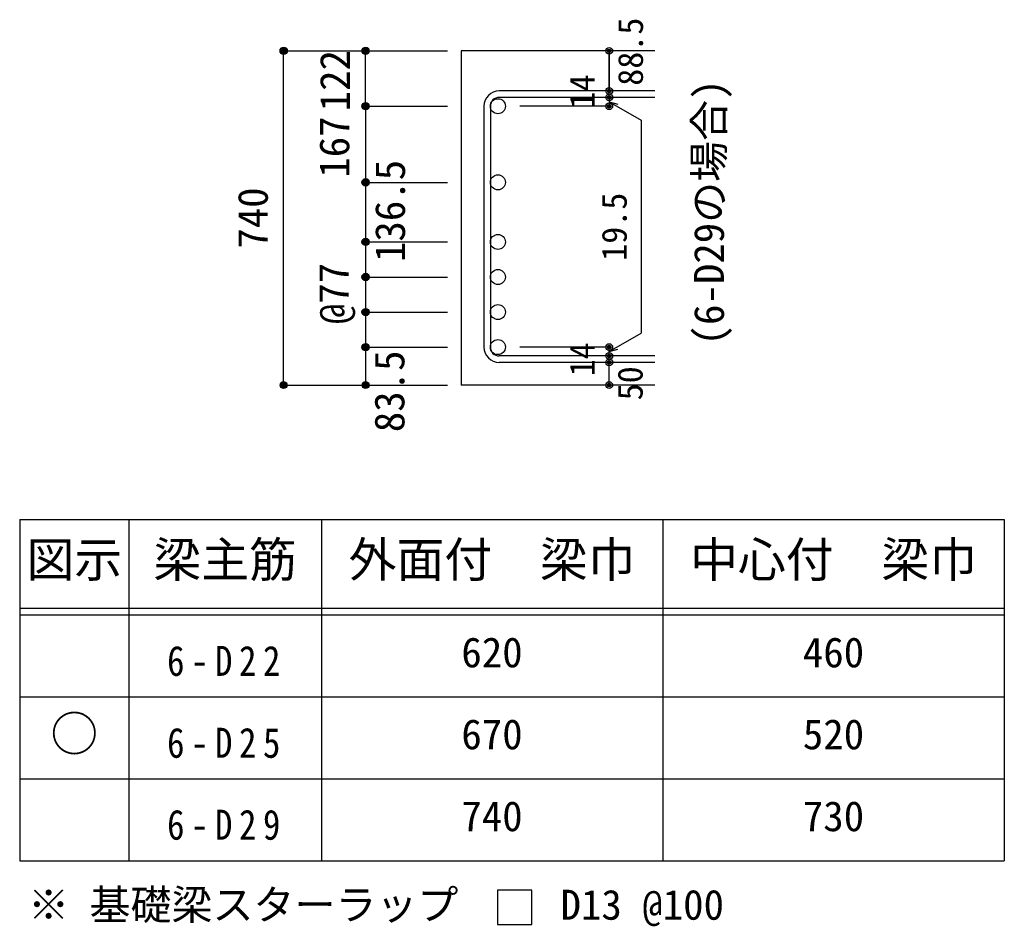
# Model space of a CAD drawing. Units: millimetres at full size, sheet at 1:30, with parts at other scales. Extents: x -5973 to 5954, y -4195 to 4201.
# Drawn here: x 1448 to 3610, y 219 to 2211 of the extents above; entities that cross this region are included whole.
import ezdxf
from ezdxf.enums import TextEntityAlignment as Align

# ---------------------------------------------------------------- set-up
doc = ezdxf.new("R2010")
doc.units = ezdxf.units.MM
doc.header["$LTSCALE"] = 30
doc.header["$PDMODE"] = 32
doc.header["$PDSIZE"] = 15
for name, color, linetype in [('0-1_躯体線', 2, 'Continuous'), ('0-5_基礎梁筋', 7, 'Continuous'), ('0-6_スタラップ筋', 7, 'Continuous'), ('0-7_文字', 4, 'Continuous'), ('0-D_寸法', 4, 'Continuous'), ('6-7_文字', 7, 'Continuous'), ('6-E_枠', 7, 'Continuous')]:
    doc.layers.add(name, color=color, linetype=linetype)
doc.styles.add('ＭＳ ゴシック', font='')
doc.styles.get('ＭＳ ゴシック').set_extended_font_data('MS Gothic')

msp = doc.modelspace()

# ---------------------------------------------------------------- linework, layer by layer
at = {"layer": '0-1_躯体線'}
for p, q in [((2842.44, 2142.25), (2417.44, 2142.25)), ((2417.44, 2142.25), (2417.44, 1407.75)), ((2842.44, 1407.75), (2417.44, 1407.75))]:
    msp.add_line(p, q, dxfattribs=at)
at = {"layer": '0-5_基礎梁筋', "color": 3}
for centre in [(2497.94, 2020.55), (2497.94, 1853.25), (2497.94, 1722.25), (2497.94, 1645.25), (2497.94, 1568.25), (2497.94, 1491.25)]:
    msp.add_circle(centre, 16.5, dxfattribs=at)
at = {"layer": '0-5_基礎梁筋'}
for p in [(2027.44, 2142.25), (2027.44, 1407.75)]:
    msp.add_point(p, dxfattribs=at)
at = {"layer": '0-6_スタラップ筋'}
for p, q in [((2842.44, 2054.05), (2500.94, 2054.05)), ((2842.44, 2040.05), (2500.94, 2040.05)), ((2467.44, 2020.55), (2467.44, 1491.25)), ((2481.44, 2020.55), (2481.44, 1491.25)), ((2842.44, 1471.75), (2500.94, 1471.75)), ((2842.44, 1457.75), (2500.94, 1457.75))]:
    msp.add_line(p, q, dxfattribs=at)
for centre, radius, start, end in [((2500.94, 2020.55), 33.5, 90, 180), ((2500.94, 2020.55), 19.5, 90, 180), ((2500.94, 1491.25), 33.5, 180, 270), ((2500.94, 1491.25), 19.5, 180, 270)]:
    msp.add_arc(centre, radius, start, end, dxfattribs=at)
at = {"layer": '0-D_寸法'}
for p, q in [((2027.44, 2142.25), (2207.44, 2142.25)), ((2027.44, 2142.25), (2207.44, 2142.25)), ((2027.44, 1407.75), (2027.44, 2142.25)), ((2207.44, 2142.25), (2387.44, 2142.25)), ((2207.44, 2142.25), (2387.44, 2142.25)), ((2207.44, 2020.55), (2207.44, 2142.25)), ((2742.44, 2040.05), (2742.44, 2054.05)), ((2742.44, 2040.05), (2742.44, 2020.55)), ((2207.44, 2020.55), (2387.44, 2020.55)), ((2207.44, 2020.55), (2207.44, 1941.28)), ((2742.44, 2020.55), (2546.35, 2020.55)), ((2742.44, 2030.3), (2761.76, 2025.12)), ((2742.44, 2030.3), (2812.5, 1989.85)), ((2812.5, 1989.85), (2812.5, 1521.95)), ((2207.44, 1941.28), (2207.44, 1855.75)), ((2207.44, 1855.75), (2207.44, 1491.25)), ((2207.44, 1853.25), (2387.44, 1853.25)), ((2207.44, 1853.25), (2387.44, 1853.25)), ((2207.44, 1722.25), (2387.44, 1722.25)), ((2207.44, 1645.25), (2387.44, 1645.25)), ((2207.44, 1568.25), (2387.44, 1568.25)), ((2742.44, 1481.5), (2812.5, 1521.95)), ((2207.44, 1491.25), (2387.44, 1491.25)), ((2207.44, 1491.25), (2207.44, 1407.75)), ((2742.44, 1491.25), (2546.35, 1491.25)), ((2742.44, 1471.75), (2742.44, 1491.25)), ((2742.44, 1481.5), (2761.76, 1486.67)), ((2742.44, 1457.75), (2742.44, 1471.75)), ((2742.44, 1407.75), (2742.44, 1457.75)), ((2027.44, 1407.75), (2207.44, 1407.75)), ((2207.44, 1407.75), (2387.44, 1407.75))]:
    msp.add_line(p, q, dxfattribs=at)
msp.add_lwpolyline([(2742.44, 2142.25), (2742.44, 2054.05), (2742.44, 2142.25)], dxfattribs=at)
for centre, radius in [((2027.44, 2142.25), 8), ((2027.44, 2142.25), 7.2), ((2027.44, 2142.25), 6.4), ((2027.44, 2142.25), 5.6), ((2027.44, 2142.25), 4.8), ((2027.44, 2142.25), 4), ((2027.44, 2142.25), 3.2), ((2027.44, 2142.25), 2.4), ((2027.44, 2142.25), 1.6), ((2027.44, 2142.25), 0.8), ((2207.44, 2142.25), 8), ((2207.44, 2142.25), 7.2), ((2207.44, 2142.25), 6.4), ((2207.44, 2142.25), 5.6), ((2207.44, 2142.25), 4.8), ((2207.44, 2142.25), 4), ((2207.44, 2142.25), 3.2), ((2207.44, 2142.25), 2.4), ((2207.44, 2142.25), 1.6), ((2207.44, 2142.25), 0.8), ((2742.44, 2142.25), 4), ((2742.44, 2142.25), 3.6), ((2742.44, 2142.25), 3.2), ((2742.44, 2142.25), 2.8), ((2742.44, 2142.25), 2.4), ((2742.44, 2142.25), 2), ((2742.44, 2142.25), 1.6), ((2742.44, 2142.25), 1.2), ((2742.44, 2142.25), 0.8), ((2742.44, 2142.25), 0.4), ((2742.44, 2054.05), 4), ((2742.44, 2054.05), 3.6), ((2742.44, 2054.05), 3.2), ((2742.44, 2054.05), 2.8), ((2742.44, 2054.05), 2.4), ((2742.44, 2054.05), 2), ((2742.44, 2054.05), 1.6), ((2742.44, 2054.05), 1.2), ((2742.44, 2054.05), 0.8), ((2742.44, 2054.05), 0.4), ((2742.44, 2040.05), 4), ((2742.44, 2040.05), 3.6), ((2742.44, 2040.05), 3.2), ((2742.44, 2040.05), 2.8), ((2742.44, 2040.05), 2.4), ((2742.44, 2040.05), 2), ((2742.44, 2040.05), 1.6), ((2742.44, 2040.05), 1.2), ((2742.44, 2040.05), 0.8), ((2742.44, 2040.05), 0.4), ((2207.44, 2020.55), 8), ((2207.44, 2020.55), 7.2), ((2207.44, 2020.55), 6.4), ((2207.44, 2020.55), 5.6), ((2207.44, 2020.55), 4.8), ((2207.44, 2020.55), 4), ((2207.44, 2020.55), 3.2), ((2207.44, 2020.55), 2.4), ((2207.44, 2020.55), 1.6), ((2207.44, 2020.55), 0.8), ((2742.44, 2020.55), 4), ((2742.44, 2020.55), 3.6), ((2742.44, 2020.55), 3.2), ((2742.44, 2020.55), 2.8), ((2742.44, 2020.55), 2.4), ((2742.44, 2020.55), 2), ((2742.44, 2020.55), 1.6), ((2742.44, 2020.55), 1.2), ((2742.44, 2020.55), 0.8), ((2742.44, 2020.55), 0.4), ((2207.44, 1853.25), 8), ((2207.44, 1853.25), 7.2), ((2207.44, 1853.25), 6.4), ((2207.44, 1853.25), 5.6), ((2207.44, 1853.25), 4.8), ((2207.44, 1853.25), 4), ((2207.44, 1853.25), 3.2), ((2207.44, 1853.25), 2.4), ((2207.44, 1853.25), 1.6), ((2207.44, 1853.25), 0.8), ((2207.44, 1722.25), 8), ((2207.44, 1722.25), 7.2), ((2207.44, 1722.25), 6.4), ((2207.44, 1722.25), 5.6), ((2207.44, 1722.25), 4.8), ((2207.44, 1722.25), 4), ((2207.44, 1722.25), 3.2), ((2207.44, 1722.25), 2.4), ((2207.44, 1722.25), 1.6), ((2207.44, 1722.25), 0.8), ((2207.44, 1645.25), 8), ((2207.44, 1645.25), 7.2), ((2207.44, 1645.25), 6.4), ((2207.44, 1645.25), 5.6), ((2207.44, 1645.25), 4.8), ((2207.44, 1645.25), 4), ((2207.44, 1645.25), 3.2), ((2207.44, 1645.25), 2.4), ((2207.44, 1645.25), 1.6), ((2207.44, 1645.25), 0.8), ((2207.44, 1568.25), 8), ((2207.44, 1568.25), 7.2), ((2207.44, 1568.25), 6.4), ((2207.44, 1568.25), 5.6), ((2207.44, 1568.25), 4.8), ((2207.44, 1568.25), 4), ((2207.44, 1568.25), 3.2), ((2207.44, 1568.25), 2.4), ((2207.44, 1568.25), 1.6), ((2207.44, 1568.25), 0.8), ((2207.44, 1491.25), 8), ((2207.44, 1491.25), 7.2), ((2207.44, 1491.25), 6.4), ((2207.44, 1491.25), 5.6), ((2207.44, 1491.25), 4.8), ((2207.44, 1491.25), 4), ((2207.44, 1491.25), 3.2), ((2207.44, 1491.25), 2.4), ((2207.44, 1491.25), 1.6), ((2742.44, 1491.25), 4), ((2742.44, 1491.25), 3.6), ((2742.44, 1491.25), 3.2), ((2742.44, 1491.25), 2.8), ((2742.44, 1491.25), 2.4), ((2742.44, 1491.25), 2), ((2742.44, 1491.25), 1.6), ((2742.44, 1491.25), 1.2), ((2207.44, 1491.25), 0.8), ((2742.44, 1471.75), 4), ((2742.44, 1471.75), 3.6), ((2742.44, 1471.75), 3.2), ((2742.44, 1471.75), 2.8), ((2742.44, 1471.75), 2.4), ((2742.44, 1471.75), 2), ((2742.44, 1471.75), 1.6), ((2742.44, 1471.75), 1.2), ((2742.44, 1491.25), 0.8), ((2742.44, 1471.75), 0.8), ((2742.44, 1491.25), 0.4), ((2742.44, 1471.75), 0.4), ((2742.44, 1457.75), 4), ((2742.44, 1457.75), 3.6), ((2742.44, 1457.75), 3.2), ((2742.44, 1457.75), 2.8), ((2742.44, 1457.75), 2.4), ((2742.44, 1457.75), 2), ((2742.44, 1457.75), 1.6), ((2742.44, 1457.75), 1.2), ((2742.44, 1457.75), 0.8), ((2742.44, 1457.75), 0.4), ((2027.44, 1407.75), 7.2), ((2027.44, 1407.75), 6.4), ((2027.44, 1407.75), 5.6), ((2027.44, 1407.75), 4.8), ((2027.44, 1407.75), 4), ((2027.44, 1407.75), 3.2), ((2027.44, 1407.75), 2.4), ((2027.44, 1407.75), 1.6), ((2027.44, 1407.75), 0.8), ((2207.44, 1407.75), 7.2), ((2207.44, 1407.75), 6.4), ((2207.44, 1407.75), 5.6), ((2207.44, 1407.75), 4.8), ((2207.44, 1407.75), 4), ((2207.44, 1407.75), 3.2), ((2207.44, 1407.75), 2.4), ((2207.44, 1407.75), 1.6), ((2207.44, 1407.75), 0.8), ((2742.44, 1407.75), 4), ((2742.44, 1407.75), 3.6), ((2742.44, 1407.75), 3.2), ((2742.44, 1407.75), 2.8), ((2742.44, 1407.75), 2.4), ((2742.44, 1407.75), 2), ((2742.44, 1407.75), 1.6), ((2742.44, 1407.75), 1.2), ((2742.44, 1407.75), 0.8), ((2742.44, 1407.75), 0.4)]:
    msp.add_circle(centre, radius, dxfattribs=at)
at = {"layer": '0-D_寸法', "color": 7}
for p in [(2027.44, 2142.25), (2207.44, 2142.25), (2742.44, 2142.25), (2742.44, 2054.05), (2742.44, 2040.05), (2207.44, 2020.55), (2207.44, 2020.55), (2742.44, 2020.55), (2207.44, 1853.25), (2207.44, 1853.25), (2207.44, 1722.25), (2207.44, 1722.25), (2207.44, 1722.25), (2207.44, 1645.25), (2207.44, 1645.25), (2207.44, 1645.25), (2207.44, 1568.25), (2207.44, 1568.25), (2207.44, 1568.25), (2207.44, 1491.25), (2207.44, 1491.25), (2207.44, 1491.25), (2742.44, 1491.25), (2742.44, 1471.75), (2742.44, 1457.75), (2027.44, 1407.75), (2207.44, 1407.75), (2742.44, 1407.75)]:
    msp.add_point(p, dxfattribs=at)
at = {"layer": '6-7_文字'}
msp.add_lwpolyline([(2497.34, 222.75), (2572.34, 222.75), (2572.34, 297.75), (2497.34, 297.75)], close=True, dxfattribs=at)
at = {"layer": '6-E_枠', "color": 3}
for p, q in [((1447.71, 1112.77), (1447.71, 362.77)), ((1447.71, 1112.77), (3610.24, 1112.77)), ((3610.24, 1112.77), (3610.24, 362.77)), ((1447.71, 362.77), (3610.24, 362.77))]:
    msp.add_line(p, q, dxfattribs=at)
at = {"layer": '6-E_枠'}
for p, q in [((1687.71, 1112.77), (1687.71, 362.77)), ((2110.24, 1112.77), (2110.24, 362.77)), ((2860.24, 1112.77), (2860.24, 362.77)), ((1447.71, 917.77), (3610.24, 917.77)), ((1447.71, 902.77), (3610.24, 902.77)), ((1447.71, 722.77), (3610.24, 722.77)), ((1447.71, 542.77), (3610.24, 542.77))]:
    msp.add_line(p, q, dxfattribs=at)

# ---------------------------------------------------------------- texts
at = {"layer": '0-7_文字', "color": 7, "style": 'ＭＳ ゴシック'}
msp.add_text('(6-D29の場合)', height=65.98, rotation=90, dxfattribs=at).set_placement((3014.32, 1495), align=Align.BOTTOM_LEFT)
at = {"layer": '0-D_寸法', "style": 'ＭＳ ゴシック'}
for s, height, p in [('88.5', 54.99, (2833.14, 2065.53)), ('122', 65.98, (2192.8, 2009.32)), ('14', 54.99, (2727.21, 2015.38)), ('167', 65.98, (2191.39, 1863.5)), ('136.5', 65.98, (2313.81, 1678.19)), ('740', 65.98, (2012.44, 1707.5)), ('19.5', 54.99, (2797.5, 1680.9)), ('@77', 65.98, (2190.29, 1541.6)), ('14', 54.99, (2727.18, 1427.07)), ('83.5', 65.98, (2312.44, 1304.25)), ('50', 54.99, (2832.44, 1374.25))]:
    msp.add_text(s, height=height, rotation=90, dxfattribs=at).set_placement(p, align=Align.BOTTOM_LEFT)
at = {"layer": '6-7_文字', "color": 2, "style": 'ＭＳ ゴシック'}
for s, p in [('図示', (1462.71, 962.77)), ('梁主筋', (1741.48, 962.77)), ('外面付\u3000梁巾', (2170.24, 962.77)), ('中心付\u3000梁巾', (2920.24, 962.77)), ('○', (1515.21, 580.27))]:
    msp.add_text(s, height=76.98, dxfattribs=at).set_placement(p, align=Align.BOTTOM_LEFT)
at = {"layer": '6-7_文字', "style": 'ＭＳ ゴシック'}
for s, p in [('620', (2417.74, 767.77)), ('460', (3167.74, 767.77)), ('670', (2417.74, 587.77)), ('520', (3167.74, 587.77)), ('740', (2417.74, 407.77)), ('730', (3167.74, 407.77)), ('※ 基礎梁スターラップ     D13 @100', (1466.27, 213.19))]:
    msp.add_text(s, height=65.98, dxfattribs=at).set_placement(p, align=Align.BOTTOM_LEFT)
at = {"layer": '6-7_文字', "char_height": 65.98, "attachment_point": 7, "style": 'ＭＳ ゴシック'}
for s, insert in [('\\T1.38;\\W0.85;6-D22', (1771.48, 767.77)), ('\\T1.38;\\W0.85;6-D25', (1771.48, 587.77)), ('\\T1.38;\\W0.85;6-D29', (1771.48, 407.77))]:
    msp.add_mtext(s, dxfattribs=dict(at, insert=insert))

doc.saveas('drawing.dxf')
